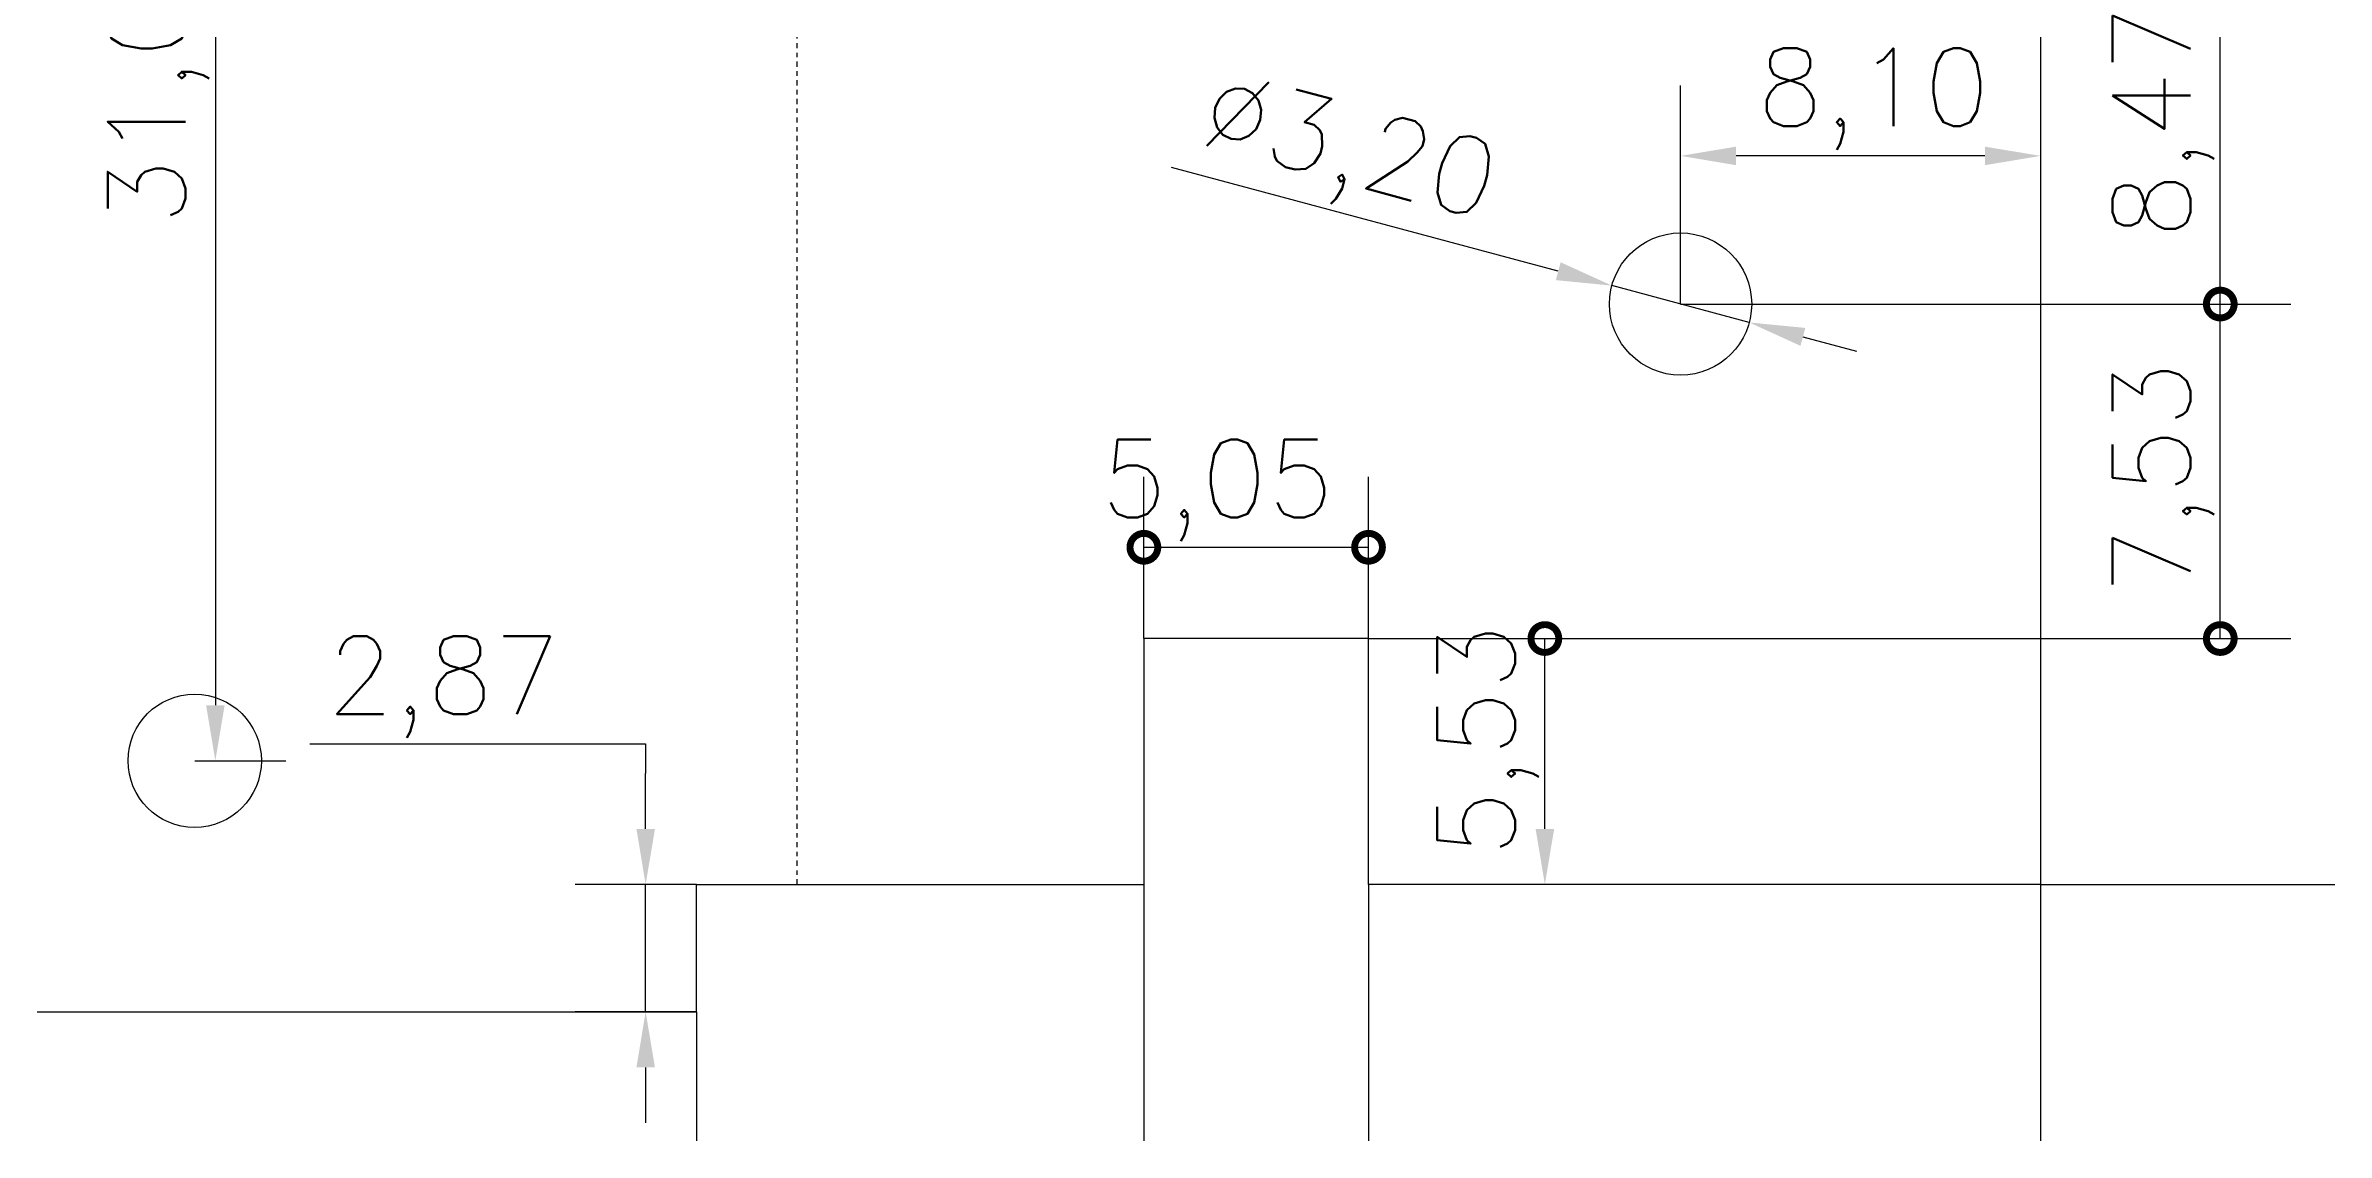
# Model space of a CAD drawing. Extents: x 0 to 149, y 0 to 105.
# Drawn here: x 68.6 to 119.9, y 35.2 to 59.7 of the extents above; entities that cross this region are included whole.
import ezdxf

# ---------------------------------------------------------------- set-up
doc = ezdxf.new("R2010")
doc.units = 0
doc.header["$LTSCALE"] = 0.5
doc.linetypes.add('CHAIN', pattern=[0.3543, 0.2362, -0.0295, 0.0591, -0.0295])
doc.layers.get('0').update_dxf_attribs({"linetype": 'CONTINUOUS'})
doc.layers.get('DEFPOINTS').update_dxf_attribs({"linetype": 'CONTINUOUS'})
for name, color, linetype in [('BEND_CENTERLINE__ISO_', 7, 'CHAIN'), ('DIMENSION__ISO_', 7, 'CONTINUOUS'), ('VISIBLE__ISO_', 7, 'CONTINUOUS')]:
    doc.layers.add(name, color=color, linetype=linetype)
doc.styles.add('NOTE_TEXT__ISO_', font='txt.shx', dxfattribs={"bigfont": 'bigfont.shx'})
doc.dimstyles.get("Standard").update_dxf_attribs({"dimtxt": 0.18, "dimasz": 0.18, "dimexe": 0.18, "dimexo": 0.0625, "dimgap": 0.09, "dimtad": 0, "dimtih": 1, "dimtoh": 1, "dimzin": 0, "dimcen": 0.09, "dimazin": 3, "dimtfac": 1, "dimtofl": 0, "dimtmove": 0, "dimatfit": 3})

# ---------------------------------------------------------------- blocks, each defined once
blk = doc.blocks.new('*U45')
at = {"layer": 'DIMENSION__ISO_', "style": 'NOTE_TEXT__ISO_'}
blk.add_text('31,00', height=1.75, rotation=90, dxfattribs=at).set_placement((71.713, 55.626))
blk = doc.blocks.new('*D15')
at = {"layer": 'DEFPOINTS', "color": 0}
for p in [(71.92, 74.574), (71.92, 43.574), (72.385, 43.574)]:
    blk.add_point(p, dxfattribs=at)
at = {"layer": 'DIMENSION__ISO_'}
for p, q in [((71.92, 74.574), (73.973, 74.574)), ((72.385, 73.324), (72.385, 44.824)), ((71.92, 43.574), (73.973, 43.574))]:
    blk.add_line(p, q, dxfattribs=at)
for points in [[(72.177, 73.324), (72.594, 73.324), (72.385, 74.574)], [(72.177, 44.824), (72.594, 44.824), (72.385, 43.574)]]:
    blk.add_solid(points, dxfattribs=at)
blk.add_blockref('*U45', (0, 0))
blk = doc.blocks.new('*U49')
at = {"layer": 'DIMENSION__ISO_', "style": 'NOTE_TEXT__ISO_'}
blk.add_text('∅3,20', height=1.75, rotation=344.9739, dxfattribs=at).set_placement((94.438, 57.477))
blk = doc.blocks.new('*D19')
at = {"layer": 'DEFPOINTS', "color": 0}
for p in [(103.807, 54.265), (106.897, 53.436)]:
    blk.add_point(p, dxfattribs=at)
at = {"layer": 'DIMENSION__ISO_'}
for p, q in [((102.6, 54.589), (93.896, 56.926)), ((106.897, 53.436), (103.807, 54.265)), ((108.105, 53.111), (109.312, 52.787))]:
    blk.add_line(p, q, dxfattribs=at)
for points in [[(102.654, 54.79), (102.546, 54.388), (103.807, 54.265)], [(108.159, 53.313), (108.051, 52.91), (106.897, 53.436)]]:
    blk.add_solid(points, dxfattribs=at)
blk.add_blockref('*U49', (0, 0))
blk = doc.blocks.new('*U50')
at = {"layer": 'DIMENSION__ISO_', "style": 'NOTE_TEXT__ISO_'}
blk.add_text('26,46', height=1.75, rotation=90, dxfattribs=at).set_placement((122.112, 54.434))
blk = doc.blocks.new('*D20')
at = {"layer": 'DEFPOINTS', "color": 0}
for p in [(113.451, 67.25), (113.451, 40.79), (122.785, 40.79)]:
    blk.add_point(p, dxfattribs=at)
at = {"layer": 'DIMENSION__ISO_'}
for p, q in [((113.451, 67.25), (124.372, 67.25)), ((122.785, 66), (122.785, 42.04)), ((113.451, 40.79), (124.372, 40.79))]:
    blk.add_line(p, q, dxfattribs=at)
for points in [[(122.576, 66), (122.993, 66), (122.785, 67.25)], [(122.576, 42.04), (122.993, 42.04), (122.785, 40.79)]]:
    blk.add_solid(points, dxfattribs=at)
blk.add_blockref('*U50', (0, 0))
blk = doc.blocks.new('*U53')
at = {"layer": 'DIMENSION__ISO_', "style": 'NOTE_TEXT__ISO_'}
blk.add_text('2,87', height=1.75, dxfattribs=at).set_placement((74.895, 44.625))
blk = doc.blocks.new('*D23')
at = {"layer": 'DEFPOINTS', "color": 0}
for p in [(82.067, 40.79), (83.21, 40.79), (83.21, 37.924)]:
    blk.add_point(p, dxfattribs=at)
at = {"layer": 'DIMENSION__ISO_'}
for p, q in [((74.514, 43.952), (82.067, 43.952)), ((82.067, 43.952), (82.067, 43.29)), ((82.067, 42.04), (82.067, 43.29)), ((83.21, 40.79), (80.48, 40.79)), ((82.067, 37.924), (82.067, 40.79)), ((83.21, 37.924), (80.48, 37.924)), ((82.067, 36.674), (82.067, 35.424))]:
    blk.add_line(p, q, dxfattribs=at)
for points in [[(81.859, 42.04), (82.276, 42.04), (82.067, 40.79)], [(81.859, 36.674), (82.276, 36.674), (82.067, 37.924)]]:
    blk.add_solid(points, dxfattribs=at)
blk.add_blockref('*U53', (0, 0))
blk = doc.blocks.new('*U54')
at = {"layer": 'DIMENSION__ISO_', "style": 'NOTE_TEXT__ISO_'}
blk.add_text('47,94', height=1.75, dxfattribs=at).set_placement((55.594, 32.567))
blk = doc.blocks.new('*D24')
at = {"layer": 'DEFPOINTS', "color": 0}
for p in [(35.27, 37.924), (83.21, 37.924), (83.21, 31.895)]:
    blk.add_point(p, dxfattribs=at)
at = {"layer": 'DIMENSION__ISO_'}
for p, q in [((35.27, 37.924), (35.27, 30.307)), ((83.21, 37.924), (83.21, 30.307)), ((36.52, 31.895), (81.96, 31.895))]:
    blk.add_line(p, q, dxfattribs=at)
for points in [[(36.52, 32.103), (36.52, 31.686), (35.27, 31.895)], [(81.96, 32.103), (81.96, 31.686), (83.21, 31.895)]]:
    blk.add_solid(points, dxfattribs=at)
blk.add_blockref('*U54', (0, 0))
blk = doc.blocks.new('_DOTSMALL')
at = {"color": 0, "linetype": 'BYBLOCK', "const_width": 0.5}
blk.add_lwpolyline([(-0.0625, 0, 1), (0.0625, 0, 1)], format="xyb", close=True, dxfattribs=at)
blk = doc.blocks.new('*U58')
at = {"layer": 'DIMENSION__ISO_', "style": 'NOTE_TEXT__ISO_'}
blk.add_text('8,47', height=1.75, rotation=90, dxfattribs=at).set_placement((116.823, 55.315))
blk = doc.blocks.new('*D28')
at = {"layer": 'DEFPOINTS', "color": 0}
for p in [(93.848, 62.321), (117.496, 62.321), (105.352, 53.85)]:
    blk.add_point(p, dxfattribs=at)
at = {"layer": 'DIMENSION__ISO_'}
for p, q in [((93.848, 62.321), (119.084, 62.321)), ((117.496, 53.85), (117.496, 62.321)), ((105.352, 53.85), (119.084, 53.85))]:
    blk.add_line(p, q, dxfattribs=at)
blk.add_blockref('*U58', (0, 0))
at = {"layer": 'DIMENSION__ISO_', "xscale": 1.25, "yscale": 1.25, "zscale": 1.25}
for p, rotation in [((117.496, 62.321), 90), ((117.496, 53.85), 270)]:
    blk.add_blockref('_DOTSMALL', p, dxfattribs=dict(at, rotation=rotation))
blk = doc.blocks.new('*U59')
at = {"layer": 'DIMENSION__ISO_', "style": 'NOTE_TEXT__ISO_'}
blk.add_text('5,53', height=1.75, rotation=90, dxfattribs=at).set_placement((101.627, 41.411))
blk = doc.blocks.new('*D29')
at = {"layer": 'DEFPOINTS', "color": 0}
for p in [(98.331, 46.324), (102.299, 46.324), (113.451, 40.79)]:
    blk.add_point(p, dxfattribs=at)
at = {"layer": 'DIMENSION__ISO_'}
for p, q in [((98.331, 46.324), (103.887, 46.324)), ((102.299, 42.04), (102.299, 46.324))]:
    blk.add_line(p, q, dxfattribs=at)
blk.add_solid([(102.091, 42.04), (102.508, 42.04), (102.299, 40.79)], dxfattribs=at)
blk.add_blockref('*U59', (0, 0))
at = {"layer": 'DIMENSION__ISO_', "xscale": 1.25, "yscale": 1.25, "zscale": 1.25, "rotation": 90}
blk.add_blockref('_DOTSMALL', (102.299, 46.324), dxfattribs=at)
blk = doc.blocks.new('*U60')
at = {"layer": 'DIMENSION__ISO_', "style": 'NOTE_TEXT__ISO_'}
blk.add_text('7,53', height=1.75, rotation=90, dxfattribs=at).set_placement((116.823, 47.317))
blk = doc.blocks.new('*D30')
at = {"layer": 'DEFPOINTS', "color": 0}
for p in [(105.352, 53.85), (117.496, 53.85), (98.331, 46.324)]:
    blk.add_point(p, dxfattribs=at)
at = {"layer": 'DIMENSION__ISO_'}
for p, q in [((105.352, 53.85), (119.084, 53.85)), ((117.496, 46.324), (117.496, 53.85)), ((98.331, 46.324), (119.084, 46.324))]:
    blk.add_line(p, q, dxfattribs=at)
blk.add_blockref('*U60', (0, 0))
at = {"layer": 'DIMENSION__ISO_', "xscale": 1.25, "yscale": 1.25, "zscale": 1.25}
for p, rotation in [((117.496, 53.85), 90), ((117.496, 46.324), 270)]:
    blk.add_blockref('_DOTSMALL', p, dxfattribs=dict(at, rotation=rotation))
blk = doc.blocks.new('*U61')
at = {"layer": 'DIMENSION__ISO_', "style": 'NOTE_TEXT__ISO_'}
blk.add_text('10,07', height=1.75, dxfattribs=at).set_placement((85.181, 32.567))
blk = doc.blocks.new('*D31')
at = {"layer": 'DEFPOINTS', "color": 0}
for p in [(93.277, 40.79), (83.21, 37.924), (93.277, 31.895)]:
    blk.add_point(p, dxfattribs=at)
at = {"layer": 'DIMENSION__ISO_'}
for p, q in [((93.277, 40.79), (93.277, 30.307)), ((83.21, 37.924), (83.21, 30.307)), ((84.46, 31.895), (93.277, 31.895))]:
    blk.add_line(p, q, dxfattribs=at)
blk.add_solid([(84.46, 32.103), (84.46, 31.686), (83.21, 31.895)], dxfattribs=at)
blk.add_blockref('*U61', (0, 0))
at = {"layer": 'DIMENSION__ISO_', "xscale": 1.25, "yscale": 1.25, "zscale": 1.25}
blk.add_blockref('_DOTSMALL', (93.277, 31.895), dxfattribs=at)
blk = doc.blocks.new('*U62')
at = {"layer": 'DIMENSION__ISO_', "style": 'NOTE_TEXT__ISO_'}
blk.add_text('5,05', height=1.75, dxfattribs=at).set_placement((92.31, 49.05))
blk = doc.blocks.new('*D32')
at = {"layer": 'DEFPOINTS', "color": 0}
for p in [(98.331, 48.377), (93.277, 46.324), (98.331, 46.324)]:
    blk.add_point(p, dxfattribs=at)
at = {"layer": 'DIMENSION__ISO_'}
for p, q in [((93.277, 46.324), (93.277, 49.965)), ((98.331, 46.324), (98.331, 49.965)), ((93.277, 48.377), (98.331, 48.377))]:
    blk.add_line(p, q, dxfattribs=at)
blk.add_blockref('*U62', (0, 0))
at = {"layer": 'DIMENSION__ISO_', "xscale": 1.25, "yscale": 1.25, "zscale": 1.25, "rotation": 180}
blk.add_blockref('_DOTSMALL', (93.277, 48.377), dxfattribs=at)
at = {"layer": 'DIMENSION__ISO_', "xscale": 1.25, "yscale": 1.25, "zscale": 1.25}
blk.add_blockref('_DOTSMALL', (98.331, 48.377), dxfattribs=at)
blk = doc.blocks.new('*U63')
at = {"layer": 'DIMENSION__ISO_', "style": 'NOTE_TEXT__ISO_'}
blk.add_text('15,12', height=1.75, dxfattribs=at).set_placement((102.832, 32.129))
blk = doc.blocks.new('*D33')
at = {"layer": 'DEFPOINTS', "color": 0}
for p in [(98.331, 40.79), (113.451, 40.79), (113.451, 31.457)]:
    blk.add_point(p, dxfattribs=at)
at = {"layer": 'DIMENSION__ISO_'}
for p, q in [((98.331, 40.79), (98.331, 29.869)), ((113.451, 40.79), (113.451, 29.869)), ((98.331, 31.457), (112.201, 31.457))]:
    blk.add_line(p, q, dxfattribs=at)
blk.add_solid([(112.201, 31.665), (112.201, 31.248), (113.451, 31.457)], dxfattribs=at)
blk.add_blockref('*U63', (0, 0))
at = {"layer": 'DIMENSION__ISO_', "xscale": 1.25, "yscale": 1.25, "zscale": 1.25, "rotation": 180}
blk.add_blockref('_DOTSMALL', (98.331, 31.457), dxfattribs=at)
blk = doc.blocks.new('*U65')
at = {"layer": 'DIMENSION__ISO_', "style": 'NOTE_TEXT__ISO_'}
blk.add_text('8,10', height=1.75, dxfattribs=at).set_placement((107.068, 57.856))
blk = doc.blocks.new('*D35')
at = {"layer": 'DEFPOINTS', "color": 0}
for p in [(105.352, 57.184), (105.352, 53.85), (113.451, 40.79)]:
    blk.add_point(p, dxfattribs=at)
at = {"layer": 'DIMENSION__ISO_'}
for p, q in [((105.352, 53.85), (105.352, 58.771)), ((112.201, 57.184), (106.602, 57.184))]:
    blk.add_line(p, q, dxfattribs=at)
for points in [[(106.602, 57.392), (106.602, 56.975), (105.352, 57.184)], [(112.201, 57.392), (112.201, 56.975), (113.451, 57.184)]]:
    blk.add_solid(points, dxfattribs=at)
blk.add_blockref('*U65', (0, 0))

msp = doc.modelspace()

# ---------------------------------------------------------------- linework, layer by layer
at = {"layer": 'BEND_CENTERLINE__ISO_'}
msp.add_line((85.4722, 40.7901), (85.4722, 77.3573), dxfattribs=at)
at = {"layer": 'VISIBLE__ISO_'}
for p, q in [((113.4514, 67.2505), (113.4514, 40.7901)), ((93.2767, 46.3244), (93.2767, 40.7901)), ((98.3313, 46.3244), (93.2767, 46.3244)), ((98.3313, 40.7901), (98.3313, 46.3244)), ((83.2102, 37.9236), (83.2102, 40.7901)), ((83.2102, 40.7901), (93.2767, 40.7901)), ((113.4514, 40.7901), (98.3313, 40.7901)), ((35.2702, 37.9236), (83.2102, 37.9236))]:
    msp.add_line(p, q, dxfattribs=at)
for centre, radius in [((105.3522, 53.8504), 1.6), ((71.9202, 43.5736), 1.5)]:
    msp.add_circle(centre, radius, dxfattribs=at)

# ---------------------------------------------------------------- dimensions: what is measured, and where the dimension line sits
at = {"layer": 'DIMENSION__ISO_'}
for base, p1, p2, angle, override, picture, middle in [((72.3854, 43.5736), (71.9202, 74.5736), (71.9202, 43.5736), 90, {"dimgap": 0.762, "dimdec": 2, "dimtol": 0, "dimlim": 0, "dimtp": 0, "dimtm": 0, "dimtdec": 2, "dimtofl": 0, "dimatfit": 1}, '*D15', (72.3854, 58.6884)), ((122.7847, 40.7901), (113.4514, 67.2505), (113.4514, 40.7901), 90, {"dimgap": 0.762, "dimdec": 2, "dimtol": 0, "dimlim": 0, "dimtp": 0, "dimtm": 0, "dimtdec": 2, "dimtofl": 0, "dimatfit": 1}, '*D20', (122.7847, 58.0799)), ((117.4961, 62.3209), (105.3522, 53.8504), (93.8476, 62.3209), 90, {"dimgap": 0.762, "dimdec": 2, "dimblk1": 'DOTSMALL', "dimblk2": 'DOTSMALL', "dimsah": 1, "dimdle": 0, "dimtol": 0, "dimlim": 0, "dimtp": 0, "dimtm": 0, "dimtdec": 2, "dimtofl": 0, "dimatfit": 1}, '*D28', (117.4961, 58.0856)), ((105.3522, 57.1837), (113.4514, 40.7901), (105.3522, 53.8504), 180, {"dimgap": 0.762, "dimdec": 2, "dimse1": 1, "dimtol": 0, "dimlim": 0, "dimtp": 0, "dimtm": 0, "dimtdec": 2, "dimtofl": 0, "dimatfit": 1}, '*D35', (109.4018, 57.1837)), ((117.4961, 53.8504), (98.3313, 46.3244), (105.3522, 53.8504), 90, {"dimgap": 0.762, "dimdec": 2, "dimblk1": 'DOTSMALL', "dimblk2": 'DOTSMALL', "dimsah": 1, "dimdle": 0, "dimtol": 0, "dimlim": 0, "dimtp": 0, "dimtm": 0, "dimtdec": 2, "dimtofl": 0, "dimatfit": 1}, '*D30', (117.4961, 50.0874)), ((98.3313, 48.3774), (93.2767, 46.3244), (98.3313, 46.3244), 180, {"dimgap": 0.762, "dimdec": 2, "dimblk1": 'DOTSMALL', "dimblk2": 'DOTSMALL', "dimsah": 1, "dimdle": 0, "dimtol": 0, "dimlim": 0, "dimtp": 0, "dimtm": 0, "dimtdec": 2, "dimtofl": 0, "dimatfit": 1}, '*D32', (94.9348, 48.3774)), ((102.2994, 46.3244), (113.4514, 40.7901), (98.3313, 46.3244), 90, {"dimgap": 0.762, "dimdec": 2, "dimblk2": 'DOTSMALL', "dimsah": 1, "dimdle": 0, "dimse1": 1, "dimtol": 0, "dimlim": 0, "dimtp": 0, "dimtm": 0, "dimtdec": 2, "dimtofl": 0, "dimatfit": 1}, '*D29', (102.2994, 44.1822)), ((82.0673, 40.7901), (83.2102, 37.9236), (83.2102, 40.7901), 90, {"dimgap": 0.762, "dimtih": 1, "dimtoh": 1, "dimdec": 2, "dimtol": 0, "dimlim": 0, "dimtp": 0, "dimtm": 0, "dimtdec": 2, "dimtofl": 1, "dimtmove": 1, "dimatfit": 1}, '*D23', (81.9871, 43.9519)), ((93.2767, 31.8948), (83.2102, 37.9236), (93.2767, 40.7901), 180, {"dimgap": 0.762, "dimdec": 2, "dimblk2": 'DOTSMALL', "dimsah": 1, "dimdle": 0, "dimtol": 0, "dimlim": 0, "dimtp": 0, "dimtm": 0, "dimtdec": 2, "dimtofl": 0, "dimatfit": 1}, '*D31', (88.2434, 31.8948)), ((113.4514, 31.4567), (98.3313, 40.7901), (113.4514, 40.7901), 180, {"dimgap": 0.762, "dimdec": 2, "dimblk1": 'DOTSMALL', "dimsah": 1, "dimdle": 0, "dimtol": 0, "dimlim": 0, "dimtp": 0, "dimtm": 0, "dimtdec": 2, "dimtofl": 0, "dimatfit": 1}, '*D33', (105.8947, 31.4567)), ((83.2102, 31.8948), (35.2702, 37.9236), (83.2102, 37.9236), 180, {"dimgap": 0.762, "dimdec": 2, "dimtol": 0, "dimlim": 0, "dimtp": 0, "dimtm": 0, "dimtdec": 2, "dimtofl": 0, "dimatfit": 1}, '*D24', (59.2402, 31.8948))]:
    dim = msp.add_linear_dim(base=base, p1=p1, p2=p2, angle=angle, dimstyle='Standard', override=override, dxfattribs=at)
    dim.commit()
    dim.dimension.update_dxf_attribs({"geometry": picture, "text_midpoint": middle, "dimtype": 128})
dim = msp.add_diameter_dim_2p(p1=(106.8975, 53.4355), p2=(103.8069, 54.2652), dimstyle='Standard', override={"dimgap": 0.762, "dimdec": 2, "dimlfac": 1, "dimtol": 0, "dimlim": 0, "dimtp": 0, "dimtm": 0, "dimtdec": 2, "dimatfit": 2}, dxfattribs=at)
dim.commit()
dim.dimension.update_dxf_attribs({"geometry": '*D19', "text_midpoint": (97.6441, 55.9195), "dimtype": 131})

doc.saveas('drawing.dxf')
